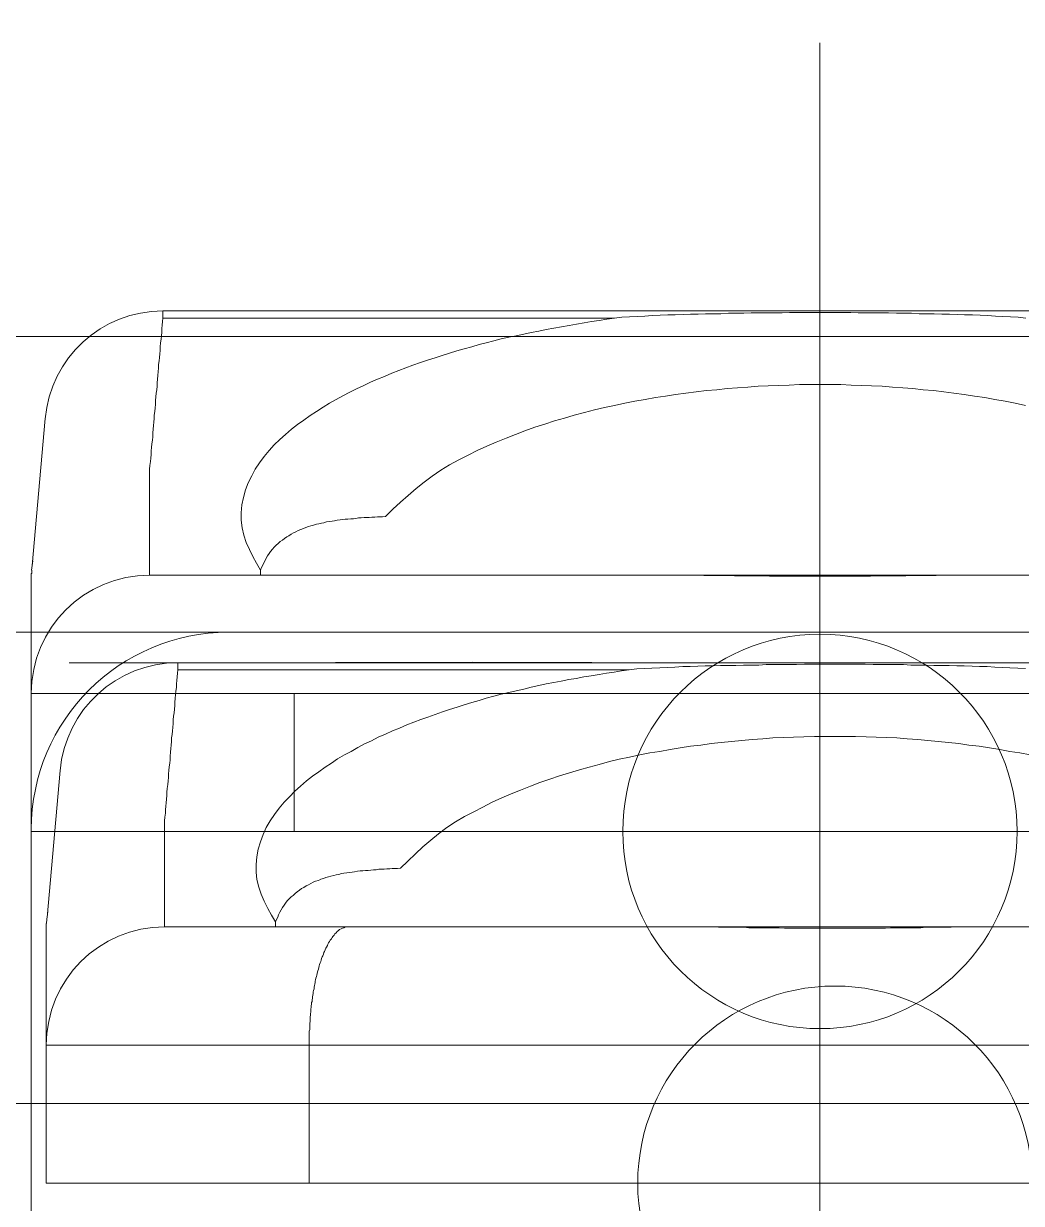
# Model space of a CAD drawing. Units: millimetres at full size, sheet at 1:30. Extents: x -17796 to 21385, y -23279 to 7734.
# Drawn here: x -3475.4 to -3450.09, y -22159.3 to -22129.38 of the extents above; entities that cross this region are included whole.
import ezdxf

# ---------------------------------------------------------------- set-up
doc = ezdxf.new("R2010")
doc.units = ezdxf.units.MM
doc.header["$LTSCALE"] = 30
doc.linetypes.add('DASHED1', pattern=[1.8, 1.2, -0.6])
for name, color, linetype, lineweight in [('2-1_', 7, 'Continuous', 9), ('2-3_', 7, 'Continuous', 9), ('E-C_境界線', 5, 'Continuous', 18), ('E-D_記号', 7, 'Continuous', 9)]:
    doc.layers.add(name, color=color, linetype=linetype, lineweight=lineweight)

# ---------------------------------------------------------------- blocks, each defined once
blk = doc.blocks.new('R')
at = {"layer": '2-1_'}
blk.add_line((-2184.35, -821.59), (-1523.16, -821.59), dxfattribs=at)
for points in [[(-1924.46, -838.01), (-2057.82, -829.09), (-2137.47, -829.09)], [(-2058.35, -834.08), (-2058.35, -849.09), (-2098.35, -849.09), (-2098.35, -834.08)]]:
    blk.add_lwpolyline(points, dxfattribs=at)
blk.add_arc((-2093.35, -834.09), 5, 89.9998, 179.9163, dxfattribs=at)
blk = doc.blocks.new('KE1')
at = {"layer": '2-3_', "linetype": 'DASHED1'}
blk.add_line((-0.06, -19.17), (-0.06, 27), dxfattribs=at)
at = {"layer": '2-3_'}
for p, q in [((-0.06, -22.85), (-0.06, 17.15)), ((-16.72, 10.35), (-12.33, 10.35)), ((-16.72, 10.35), (-12.33, 10.35)), ((-16.72, 10.35), (-16.72, 10.17)), ((-12.33, 10.35), (-11.25, 10.35)), ((-12.33, 10.35), (-11.25, 10.35)), ((-11.25, 10.35), (-2.44, 10.35)), ((-11.25, 10.35), (-2.44, 10.35)), ((-11.25, 10.35), (-2.44, 10.35)), ((-11.25, 10.35), (-2.44, 10.35)), ((-2.44, 10.35), (1.81, 10.35)), ((-2.44, 10.35), (1.81, 10.35)), ((1.81, 10.35), (3.06, 10.35)), ((1.81, 10.35), (3.06, 10.35)), ((3.06, 10.35), (16.61, 10.35)), ((3.06, 10.35), (16.61, 10.35)), ((-16.72, 10.17), (-5.27, 10.17)), ((-19.71, 7.62), (-20.04, 3.89)), ((-19.71, 7.62), (-20.04, 3.89)), ((-17.06, 3.78), (-17.06, 6.34)), ((-17.06, 3.78), (-17.06, 6.34)), ((-20.06, 0.96), (-20.06, 3.65)), ((-20.06, 0.96), (-20.06, 3.65)), ((-17.06, 3.78), (-17.06, 3.65)), ((-17.06, 3.78), (-17.06, 3.65)), ((-14.25, 3.65), (-17.06, 3.65)), ((-12.39, 3.65), (-14.25, 3.65)), ((-12.39, 3.65), (-14.25, 3.65)), ((-12.39, 3.65), (-9.36, 3.65)), ((-12.39, 3.65), (-9.36, 3.65)), ((-9.36, 3.65), (-4.28, 3.65)), ((-9.36, 3.65), (-4.28, 3.65)), ((-4.28, 3.65), (4.17, 3.65)), ((-4.28, 3.65), (4.17, 3.65)), ((4.17, 3.65), (9.25, 3.65)), ((4.17, 3.65), (9.25, 3.65)), ((-16.34, 1.43), (-15.82, 1.43)), ((-16.34, 1.43), (-16.34, 1.25)), ((-16.34, 1.43), (-15.82, 1.43)), ((-16.34, 1.43), (-16.34, 1.25)), ((-16.34, 1.43), (-15.82, 1.43)), ((-4.9, 1.25), (-16.34, 1.25)), ((-4.9, 1.25), (-16.34, 1.25)), ((-15.82, 1.43), (-8.88, 1.44)), ((-15.82, 1.43), (-8.88, 1.44)), ((-15.82, 1.43), (-8.88, 1.43)), ((-15.82, 1.43), (-8.88, 1.43)), ((-2.8, 1.43), (-8.88, 1.44)), ((-2.8, 1.43), (-8.88, 1.43)), ((-1.55, 1.43), (-2.8, 1.43)), ((-1.55, 1.43), (-2.8, 1.43)), ((2.7, 1.43), (-1.55, 1.43)), ((2.7, 1.43), (-1.55, 1.43)), ((6.32, 1.43), (2.7, 1.43)), ((6.32, 1.43), (2.7, 1.43)), ((-20.06, 0.96), (-20.06, 0.65)), ((-20.06, 0.96), (-20.06, 0.65)), ((-20.06, -2.85), (-20.06, 0.65)), ((-20.06, -2.85), (-20.06, 0.65)), ((-13.39, 0.65), (-19.06, 0.65)), ((-13.39, 0.65), (-19.06, 0.65)), ((13.28, 0.65), (-13.39, 0.65)), ((-13.39, -2.85), (-13.39, 0.65)), ((-13.39, -2.85), (-13.39, 0.65)), ((13.28, 0.65), (-13.39, 0.65)), ((-19.33, -1.3), (-19.66, -5.03)), ((-19.33, -1.3), (-19.66, -5.03)), ((-20.06, -2.85), (-13.39, -2.85)), ((19.94, -2.85), (-20.06, -2.85)), ((-20.06, -2.85), (-13.39, -2.85)), ((13.28, -2.85), (-13.39, -2.85)), ((13.28, -2.85), (-13.39, -2.85)), ((-16.68, -3.52), (-16.68, -5.14)), ((-19.68, -7.96), (-19.68, -5.27)), ((-16.68, -5.14), (-16.68, -5.27)), ((-13.87, -5.27), (-16.68, -5.27)), ((-13.87, -5.27), (-16.68, -5.27)), ((-12.01, -5.27), (-13.87, -5.27)), ((-8.98, -5.27), (-12.01, -5.27)), ((-3.91, -5.27), (-8.98, -5.27)), ((4.55, -5.27), (-3.91, -5.27)), ((9.62, -5.27), (4.55, -5.27)), ((-19.68, -8.27), (-19.68, -7.96)), ((-19.68, -11.77), (-19.68, -8.27)), ((-13.01, -11.77), (-13.01, -8.27)), ((-13.01, -8.27), (13.65, -8.27)), ((-13.01, -11.77), (-13.01, -8.27)), ((-13.01, -11.77), (-19.68, -11.77)), ((-19.68, -11.77), (20.32, -11.77)), ((-13.01, -11.77), (13.65, -11.77)), ((-13.01, -11.77), (13.65, -11.77))]:
    blk.add_line(p, q, dxfattribs=at)
for points in [[(-16.72, 10.35), (-12.33, 10.35), (-11.25, 10.35)], [(-16.72, 10.35), (-16.72, 10.17), (-5.27, 10.17)], [(-16.72, 10.35), (-12.33, 10.35), (-11.25, 10.35)], [(-5.27, 10.17), (-5.08, 10.19), (-4.89, 10.2), (-4.69, 10.21), (-4.5, 10.22), (-4.31, 10.23), (-4.11, 10.24), (-3.92, 10.25), (-3.73, 10.25), (-3.53, 10.26), (-3.34, 10.27), (-3.15, 10.27), (-2.96, 10.28), (-2.76, 10.28), (-2.57, 10.28), (-2.38, 10.29), (-2.18, 10.29), (-1.99, 10.29), (-1.8, 10.3), (-1.6, 10.3), (-1.41, 10.3), (-1.22, 10.3), (-1.02, 10.3), (-0.83, 10.31), (-0.64, 10.31), (-0.44, 10.31), (-0.25, 10.31), (-0.06, 10.31), (0.14, 10.31), (0.33, 10.31), (0.52, 10.31), (0.72, 10.31), (0.91, 10.3), (1.1, 10.3), (1.3, 10.3), (1.49, 10.3), (1.68, 10.3), (1.88, 10.29), (2.07, 10.29), (2.26, 10.29)], [(-5.27, 10.17), (-5.08, 10.19), (-4.89, 10.2), (-4.69, 10.21), (-4.5, 10.22), (-4.31, 10.23), (-4.11, 10.24), (-3.92, 10.25), (-3.73, 10.25), (-3.53, 10.26), (-3.34, 10.27), (-3.15, 10.27), (-2.96, 10.28), (-2.76, 10.28), (-2.57, 10.28), (-2.38, 10.29), (-2.18, 10.29), (-1.99, 10.29), (-1.8, 10.3), (-1.6, 10.3), (-1.41, 10.3), (-1.22, 10.3), (-1.02, 10.3), (-0.83, 10.31), (-0.64, 10.31), (-0.44, 10.31), (-0.25, 10.31), (-0.06, 10.31), (0.14, 10.31), (0.33, 10.31), (0.52, 10.31), (0.72, 10.31), (0.91, 10.3), (1.1, 10.3), (1.3, 10.3), (1.49, 10.3), (1.68, 10.3), (1.88, 10.29), (2.07, 10.29), (2.26, 10.29)], [(-2.44, 10.35), (1.81, 10.35), (3.06, 10.35), (16.61, 10.35)], [(-2.44, 10.35), (1.81, 10.35), (3.06, 10.35), (16.61, 10.35)], [(2.26, 10.29), (2.46, 10.28), (2.65, 10.28), (2.84, 10.28), (3.03, 10.27), (3.23, 10.27), (3.42, 10.26), (3.61, 10.25), (3.81, 10.25), (4, 10.24), (4.19, 10.23), (4.39, 10.22), (4.58, 10.21), (4.77, 10.2), (4.97, 10.19), (5.16, 10.17)], [(2.26, 10.29), (2.46, 10.28), (2.65, 10.28), (2.84, 10.28), (3.03, 10.27), (3.23, 10.27), (3.42, 10.26), (3.61, 10.25), (3.81, 10.25), (4, 10.24), (4.19, 10.23), (4.39, 10.22), (4.58, 10.21), (4.77, 10.2), (4.97, 10.19), (5.16, 10.17)], [(-16.72, 10.17), (-16.73, 10.08), (-16.74, 9.99), (-16.75, 9.9), (-16.75, 9.81), (-16.76, 9.72), (-16.77, 9.63), (-16.78, 9.54), (-16.79, 9.44), (-16.79, 9.35), (-16.8, 9.26), (-16.81, 9.17), (-16.82, 9.08), (-16.83, 8.99), (-16.83, 8.9), (-16.84, 8.81), (-16.85, 8.71), (-16.86, 8.62), (-16.87, 8.53), (-16.87, 8.44), (-16.88, 8.35), (-16.89, 8.26), (-16.9, 8.17), (-16.91, 8.08), (-16.91, 7.98), (-16.92, 7.89), (-16.93, 7.8), (-16.94, 7.71), (-16.94, 7.62), (-16.95, 7.53), (-16.96, 7.44), (-16.97, 7.35), (-16.98, 7.26), (-16.98, 7.16), (-16.99, 7.07), (-17, 6.98), (-17.01, 6.89), (-17.02, 6.8), (-17.02, 6.71), (-17.03, 6.62)], [(-16.72, 10.17), (-16.73, 10.08), (-16.74, 9.99), (-16.75, 9.9), (-16.75, 9.81), (-16.76, 9.72), (-16.77, 9.63), (-16.78, 9.54), (-16.79, 9.44), (-16.79, 9.35), (-16.8, 9.26), (-16.81, 9.17), (-16.82, 9.08), (-16.83, 8.99), (-16.83, 8.9), (-16.84, 8.81), (-16.85, 8.71), (-16.86, 8.62), (-16.87, 8.53), (-16.87, 8.44), (-16.88, 8.35), (-16.89, 8.26), (-16.9, 8.17), (-16.91, 8.08), (-16.91, 7.98), (-16.92, 7.89), (-16.93, 7.8), (-16.94, 7.71), (-16.94, 7.62), (-16.95, 7.53), (-16.96, 7.44), (-16.97, 7.35), (-16.98, 7.26), (-16.98, 7.16), (-16.99, 7.07), (-17, 6.98), (-17.01, 6.89), (-17.02, 6.8), (-17.02, 6.71), (-17.03, 6.62)], [(-5.27, 10.17), (-5.46, 10.14), (-5.66, 10.11), (-5.85, 10.08), (-6.04, 10.05), (-6.23, 10.01), (-6.42, 9.98), (-6.61, 9.95), (-6.81, 9.91), (-7, 9.88), (-7.19, 9.84), (-7.38, 9.8), (-7.57, 9.76), (-7.76, 9.72), (-7.95, 9.68), (-8.14, 9.64), (-8.33, 9.59), (-8.52, 9.54), (-8.7, 9.5), (-8.89, 9.44), (-9.08, 9.39), (-9.27, 9.34), (-9.45, 9.28), (-9.64, 9.22), (-9.82, 9.16), (-10.01, 9.1), (-10.19, 9.04), (-10.38, 8.97), (-10.56, 8.91), (-10.74, 8.84), (-10.92, 8.77), (-11.1, 8.69), (-11.28, 8.62), (-11.46, 8.54), (-11.63, 8.46), (-11.81, 8.37), (-11.98, 8.29), (-12.16, 8.2), (-12.33, 8.1), (-12.5, 8.01)], [(-5.27, 10.17), (-5.46, 10.14), (-5.66, 10.11), (-5.85, 10.08), (-6.04, 10.05), (-6.23, 10.01), (-6.42, 9.98), (-6.61, 9.95), (-6.81, 9.91), (-7, 9.88), (-7.19, 9.84), (-7.38, 9.8), (-7.57, 9.76), (-7.76, 9.72), (-7.95, 9.68), (-8.14, 9.64), (-8.33, 9.59), (-8.52, 9.54), (-8.7, 9.5), (-8.89, 9.44), (-9.08, 9.39), (-9.27, 9.34), (-9.45, 9.28), (-9.64, 9.22), (-9.82, 9.16), (-10.01, 9.1), (-10.19, 9.04), (-10.38, 8.97), (-10.56, 8.91), (-10.74, 8.84), (-10.92, 8.77), (-11.1, 8.69), (-11.28, 8.62), (-11.46, 8.54), (-11.63, 8.46), (-11.81, 8.37), (-11.98, 8.29), (-12.16, 8.2), (-12.33, 8.1), (-12.5, 8.01)], [(1.52, 8.44), (1.25, 8.45), (0.99, 8.46), (0.73, 8.47), (0.47, 8.48), (0.21, 8.48), (-0.06, 8.48), (-0.32, 8.48), (-0.58, 8.48), (-0.84, 8.47), (-1.11, 8.46), (-1.37, 8.45), (-1.63, 8.44), (-1.89, 8.42), (-2.15, 8.4), (-2.41, 8.38), (-2.67, 8.35), (-2.94, 8.33), (-3.2, 8.3), (-3.46, 8.26), (-3.72, 8.23), (-3.98, 8.19), (-4.23, 8.15), (-4.49, 8.1), (-4.75, 8.06), (-5.01, 8.01), (-5.27, 7.95), (-5.52, 7.9), (-5.78, 7.84), (-6.03, 7.77), (-6.29, 7.71), (-6.54, 7.63), (-6.79, 7.56), (-7.04, 7.48), (-7.29, 7.4), (-7.54, 7.31), (-7.78, 7.22), (-8.02, 7.12), (-8.27, 7.02), (-8.51, 6.92)], [(1.52, 8.44), (1.25, 8.45), (0.99, 8.46), (0.73, 8.47), (0.47, 8.48), (0.21, 8.48), (-0.06, 8.48), (-0.32, 8.48), (-0.58, 8.48), (-0.84, 8.47), (-1.11, 8.46), (-1.37, 8.45), (-1.63, 8.44), (-1.89, 8.42), (-2.15, 8.4), (-2.41, 8.38), (-2.67, 8.35), (-2.94, 8.33), (-3.2, 8.3), (-3.46, 8.26), (-3.72, 8.23), (-3.98, 8.19), (-4.23, 8.15), (-4.49, 8.1), (-4.75, 8.06), (-5.01, 8.01), (-5.27, 7.95), (-5.52, 7.9), (-5.78, 7.84), (-6.03, 7.77), (-6.29, 7.71), (-6.54, 7.63), (-6.79, 7.56), (-7.04, 7.48), (-7.29, 7.4), (-7.54, 7.31), (-7.78, 7.22), (-8.02, 7.12), (-8.27, 7.02), (-8.51, 6.92)], [(5.15, 7.95), (4.89, 8.01), (4.64, 8.06), (4.38, 8.1), (4.12, 8.15), (3.86, 8.19), (3.6, 8.23), (3.34, 8.26), (3.08, 8.3), (2.82, 8.33), (2.56, 8.35), (2.3, 8.38), (2.04, 8.4), (1.78, 8.42), (1.52, 8.44)], [(5.15, 7.95), (4.89, 8.01), (4.64, 8.06), (4.38, 8.1), (4.12, 8.15), (3.86, 8.19), (3.6, 8.23), (3.34, 8.26), (3.08, 8.3), (2.82, 8.33), (2.56, 8.35), (2.3, 8.38), (2.04, 8.4), (1.78, 8.42), (1.52, 8.44)], [(-12.5, 8.01), (-12.66, 7.91), (-12.83, 7.8), (-12.99, 7.7), (-13.15, 7.58), (-13.31, 7.47), (-13.46, 7.35), (-13.61, 7.22), (-13.76, 7.09), (-13.9, 6.95), (-14.03, 6.81), (-14.15, 6.66), (-14.27, 6.5), (-14.38, 6.34), (-14.47, 6.17), (-14.56, 5.99), (-14.63, 5.81), (-14.68, 5.62), (-14.72, 5.43), (-14.74, 5.23), (-14.74, 5.04), (-14.71, 4.85), (-14.67, 4.66), (-14.61, 4.48), (-14.53, 4.3), (-14.44, 4.12), (-14.35, 3.95), (-14.25, 3.78)], [(-12.5, 8.01), (-12.66, 7.91), (-12.83, 7.8), (-12.99, 7.7), (-13.15, 7.58), (-13.31, 7.47), (-13.46, 7.35), (-13.61, 7.22), (-13.76, 7.09), (-13.9, 6.95), (-14.03, 6.81), (-14.15, 6.66), (-14.27, 6.5), (-14.38, 6.34), (-14.47, 6.17), (-14.56, 5.99), (-14.63, 5.81), (-14.68, 5.62), (-14.72, 5.43), (-14.74, 5.23), (-14.74, 5.04), (-14.71, 4.85), (-14.67, 4.66), (-14.61, 4.48), (-14.53, 4.3), (-14.44, 4.12), (-14.35, 3.95), (-14.25, 3.78)], [(-8.51, 6.92), (-8.75, 6.81), (-8.98, 6.69), (-9.22, 6.57), (-9.45, 6.45), (-9.67, 6.31), (-9.89, 6.16), (-10.1, 6.01), (-10.3, 5.85), (-10.5, 5.67), (-10.7, 5.5), (-10.89, 5.32), (-11.08, 5.14)], [(-8.51, 6.92), (-8.75, 6.81), (-8.98, 6.69), (-9.22, 6.57), (-9.45, 6.45), (-9.67, 6.31), (-9.89, 6.16), (-10.1, 6.01), (-10.3, 5.85), (-10.5, 5.67), (-10.7, 5.5), (-10.89, 5.32), (-11.08, 5.14)], [(-17.03, 6.62), (-17.04, 6.53), (-17.05, 6.43), (-17.06, 6.34)], [(-17.03, 6.62), (-17.04, 6.53), (-17.05, 6.43), (-17.06, 6.34)], [(-11.08, 5.14), (-11.15, 5.13), (-11.21, 5.13), (-11.28, 5.13), (-11.35, 5.12), (-11.42, 5.12), (-11.49, 5.11), (-11.55, 5.11), (-11.62, 5.11), (-11.69, 5.1), (-11.76, 5.1), (-11.83, 5.09), (-11.89, 5.08), (-11.96, 5.08), (-12.03, 5.07), (-12.1, 5.07), (-12.16, 5.06), (-12.23, 5.05), (-12.3, 5.04), (-12.37, 5.03), (-12.43, 5.02), (-12.5, 5.01), (-12.57, 5), (-12.64, 4.98), (-12.7, 4.97), (-12.77, 4.95), (-12.83, 4.94), (-12.9, 4.92), (-12.97, 4.9), (-13.03, 4.88), (-13.1, 4.86), (-13.16, 4.83), (-13.22, 4.81), (-13.29, 4.78), (-13.35, 4.75), (-13.41, 4.72), (-13.47, 4.69), (-13.53, 4.65), (-13.58, 4.62), (-13.64, 4.58)], [(-11.08, 5.14), (-11.15, 5.13), (-11.21, 5.13), (-11.28, 5.13), (-11.35, 5.12), (-11.42, 5.12), (-11.49, 5.11), (-11.55, 5.11), (-11.62, 5.11), (-11.69, 5.1), (-11.76, 5.1), (-11.83, 5.09), (-11.89, 5.08), (-11.96, 5.08), (-12.03, 5.07), (-12.1, 5.07), (-12.16, 5.06), (-12.23, 5.05), (-12.3, 5.04), (-12.37, 5.03), (-12.43, 5.02), (-12.5, 5.01), (-12.57, 5), (-12.64, 4.98), (-12.7, 4.97), (-12.77, 4.95), (-12.83, 4.94), (-12.9, 4.92), (-12.97, 4.9), (-13.03, 4.88), (-13.1, 4.86), (-13.16, 4.83), (-13.22, 4.81), (-13.29, 4.78), (-13.35, 4.75), (-13.41, 4.72), (-13.47, 4.69), (-13.53, 4.65), (-13.58, 4.62), (-13.64, 4.58)], [(-13.64, 4.58), (-13.69, 4.54), (-13.75, 4.5), (-13.8, 4.45), (-13.85, 4.41), (-13.9, 4.36), (-13.94, 4.31), (-13.99, 4.25), (-14.03, 4.2), (-14.07, 4.14), (-14.1, 4.08), (-14.13, 4.02), (-14.16, 3.96), (-14.19, 3.9), (-14.22, 3.84), (-14.25, 3.78)], [(-13.64, 4.58), (-13.69, 4.54), (-13.75, 4.5), (-13.8, 4.45), (-13.85, 4.41), (-13.9, 4.36), (-13.94, 4.31), (-13.99, 4.25), (-14.03, 4.2), (-14.07, 4.14), (-14.1, 4.08), (-14.13, 4.02), (-14.16, 3.96), (-14.19, 3.9), (-14.22, 3.84), (-14.25, 3.78)], [(-20.05, 3.71), (-20.05, 3.7), (-20.05, 3.7), (-20.05, 3.7), (-20.05, 3.7), (-20.05, 3.7), (-20.05, 3.69), (-20.05, 3.69), (-20.05, 3.69), (-20.05, 3.69), (-20.06, 3.69), (-20.06, 3.69), (-20.06, 3.68), (-20.06, 3.68), (-20.06, 3.68), (-20.06, 3.68), (-20.06, 3.68), (-20.06, 3.67), (-20.06, 3.67), (-20.06, 3.67), (-20.06, 3.67), (-20.06, 3.67), (-20.06, 3.66), (-20.06, 3.66), (-20.06, 3.66), (-20.06, 3.66), (-20.06, 3.66), (-20.06, 3.65)], [(-20.05, 3.71), (-20.05, 3.7), (-20.05, 3.7), (-20.05, 3.7), (-20.05, 3.7), (-20.05, 3.7), (-20.05, 3.69), (-20.05, 3.69), (-20.05, 3.69), (-20.05, 3.69), (-20.06, 3.69), (-20.06, 3.69), (-20.06, 3.68), (-20.06, 3.68), (-20.06, 3.68), (-20.06, 3.68), (-20.06, 3.68), (-20.06, 3.67), (-20.06, 3.67), (-20.06, 3.67), (-20.06, 3.67), (-20.06, 3.67), (-20.06, 3.66), (-20.06, 3.66), (-20.06, 3.66), (-20.06, 3.66), (-20.06, 3.66), (-20.06, 3.65)], [(-20.05, 3.78), (-20.05, 3.78), (-20.05, 3.78), (-20.05, 3.78), (-20.05, 3.77), (-20.05, 3.77), (-20.05, 3.77), (-20.05, 3.77), (-20.05, 3.77), (-20.05, 3.76), (-20.05, 3.76), (-20.05, 3.76), (-20.05, 3.76), (-20.05, 3.76), (-20.05, 3.75), (-20.05, 3.75), (-20.05, 3.75), (-20.05, 3.75), (-20.05, 3.75), (-20.05, 3.74), (-20.05, 3.74), (-20.05, 3.74), (-20.05, 3.74), (-20.05, 3.74), (-20.05, 3.74), (-20.05, 3.73), (-20.05, 3.73), (-20.05, 3.73), (-20.05, 3.73), (-20.05, 3.73), (-20.05, 3.72), (-20.05, 3.72), (-20.05, 3.72), (-20.05, 3.72), (-20.05, 3.72), (-20.05, 3.71), (-20.05, 3.71), (-20.05, 3.71), (-20.05, 3.71), (-20.05, 3.71)], [(-20.05, 3.78), (-20.05, 3.78), (-20.05, 3.78), (-20.05, 3.78), (-20.05, 3.77), (-20.05, 3.77), (-20.05, 3.77), (-20.05, 3.77), (-20.05, 3.77), (-20.05, 3.76), (-20.05, 3.76), (-20.05, 3.76), (-20.05, 3.76), (-20.05, 3.76), (-20.05, 3.75), (-20.05, 3.75), (-20.05, 3.75), (-20.05, 3.75), (-20.05, 3.75), (-20.05, 3.74), (-20.05, 3.74), (-20.05, 3.74), (-20.05, 3.74), (-20.05, 3.74), (-20.05, 3.74), (-20.05, 3.73), (-20.05, 3.73), (-20.05, 3.73), (-20.05, 3.73), (-20.05, 3.73), (-20.05, 3.72), (-20.05, 3.72), (-20.05, 3.72), (-20.05, 3.72), (-20.05, 3.72), (-20.05, 3.71), (-20.05, 3.71), (-20.05, 3.71), (-20.05, 3.71), (-20.05, 3.71)], [(-14.25, 3.66), (-14.25, 3.66), (-14.25, 3.66), (-14.25, 3.65), (-17.06, 3.65)], [(-14.25, 3.78), (-14.25, 3.77), (-14.25, 3.77), (-14.25, 3.77), (-14.25, 3.76), (-14.25, 3.76), (-14.25, 3.76), (-14.25, 3.76), (-14.25, 3.75), (-14.25, 3.75), (-14.25, 3.75), (-14.25, 3.74), (-14.25, 3.74), (-14.25, 3.74), (-14.25, 3.74), (-14.25, 3.73), (-14.25, 3.73), (-14.25, 3.73), (-14.25, 3.72), (-14.25, 3.72), (-14.25, 3.72), (-14.25, 3.71), (-14.25, 3.71), (-14.25, 3.71), (-14.25, 3.71), (-14.25, 3.7), (-14.25, 3.7), (-14.25, 3.7), (-14.25, 3.69), (-14.25, 3.69), (-14.25, 3.69), (-14.25, 3.69), (-14.25, 3.68), (-14.25, 3.68), (-14.25, 3.68), (-14.25, 3.67), (-14.25, 3.67), (-14.25, 3.67), (-14.25, 3.67), (-14.25, 3.66)], [(-14.25, 3.78), (-14.25, 3.77), (-14.25, 3.77), (-14.25, 3.77), (-14.25, 3.76), (-14.25, 3.76), (-14.25, 3.76), (-14.25, 3.76), (-14.25, 3.75), (-14.25, 3.75), (-14.25, 3.75), (-14.25, 3.74), (-14.25, 3.74), (-14.25, 3.74), (-14.25, 3.74), (-14.25, 3.73), (-14.25, 3.73), (-14.25, 3.73), (-14.25, 3.72), (-14.25, 3.72), (-14.25, 3.72), (-14.25, 3.71), (-14.25, 3.71), (-14.25, 3.71), (-14.25, 3.71), (-14.25, 3.7), (-14.25, 3.7), (-14.25, 3.7), (-14.25, 3.69), (-14.25, 3.69), (-14.25, 3.69), (-14.25, 3.69), (-14.25, 3.68), (-14.25, 3.68), (-14.25, 3.68), (-14.25, 3.67), (-14.25, 3.67), (-14.25, 3.67), (-14.25, 3.67), (-14.25, 3.66)], [(-14.25, 3.66), (-14.25, 3.66), (-14.25, 3.66), (-14.25, 3.65)], [(-4.28, 3.65), (-4.16, 3.65), (-4.03, 3.65), (-3.9, 3.65), (-3.77, 3.65), (-3.64, 3.65), (-3.52, 3.65), (-3.39, 3.65), (-3.26, 3.65), (-3.13, 3.65), (-3, 3.64), (-2.88, 3.64), (-2.75, 3.64), (-2.62, 3.64), (-2.49, 3.64), (-2.36, 3.64), (-2.23, 3.63), (-2.11, 3.63), (-1.98, 3.63), (-1.85, 3.63), (-1.72, 3.63), (-1.59, 3.63), (-1.47, 3.63), (-1.34, 3.62), (-1.21, 3.62), (-1.08, 3.62), (-0.95, 3.62), (-0.83, 3.62), (-0.7, 3.62), (-0.57, 3.62), (-0.44, 3.62), (-0.31, 3.62), (-0.18, 3.62), (-0.06, 3.62), (0.07, 3.62), (0.2, 3.62), (0.33, 3.62), (0.46, 3.62), (0.58, 3.62), (0.71, 3.62)], [(-4.28, 3.65), (-4.16, 3.65), (-4.03, 3.65), (-3.9, 3.65), (-3.77, 3.65), (-3.64, 3.65), (-3.52, 3.65), (-3.39, 3.65), (-3.26, 3.65), (-3.13, 3.65), (-3, 3.64), (-2.88, 3.64), (-2.75, 3.64), (-2.62, 3.64), (-2.49, 3.64), (-2.36, 3.64), (-2.23, 3.63), (-2.11, 3.63), (-1.98, 3.63), (-1.85, 3.63), (-1.72, 3.63), (-1.59, 3.63), (-1.47, 3.63), (-1.34, 3.62), (-1.21, 3.62), (-1.08, 3.62), (-0.95, 3.62), (-0.83, 3.62), (-0.7, 3.62), (-0.57, 3.62), (-0.44, 3.62), (-0.31, 3.62), (-0.18, 3.62), (-0.06, 3.62), (0.07, 3.62), (0.2, 3.62), (0.33, 3.62), (0.46, 3.62), (0.58, 3.62), (0.71, 3.62)], [(0.71, 3.62), (0.84, 3.62), (0.97, 3.62), (1.1, 3.62), (1.22, 3.62), (1.35, 3.63), (1.48, 3.63), (1.61, 3.63), (1.74, 3.63), (1.87, 3.63), (1.99, 3.63), (2.12, 3.63), (2.25, 3.64), (2.38, 3.64), (2.51, 3.64), (2.63, 3.64), (2.76, 3.64), (2.89, 3.64), (3.02, 3.65), (3.15, 3.65), (3.27, 3.65), (3.4, 3.65), (3.53, 3.65), (3.66, 3.65), (3.79, 3.65), (3.91, 3.65), (4.04, 3.65), (4.17, 3.65)], [(0.71, 3.62), (0.84, 3.62), (0.97, 3.62), (1.1, 3.62), (1.22, 3.62), (1.35, 3.63), (1.48, 3.63), (1.61, 3.63), (1.74, 3.63), (1.87, 3.63), (1.99, 3.63), (2.12, 3.63), (2.25, 3.64), (2.38, 3.64), (2.51, 3.64), (2.63, 3.64), (2.76, 3.64), (2.89, 3.64), (3.02, 3.65), (3.15, 3.65), (3.27, 3.65), (3.4, 3.65), (3.53, 3.65), (3.66, 3.65), (3.79, 3.65), (3.91, 3.65), (4.04, 3.65), (4.17, 3.65)], [(-19.1, 1.43), (-16.34, 1.43), (-15.82, 1.43)], [(-16.34, 1.25), (-16.35, 1.16), (-16.36, 1.07), (-16.37, 0.98), (-16.38, 0.89), (-16.38, 0.8), (-16.39, 0.71), (-16.4, 0.62), (-16.41, 0.52), (-16.42, 0.43), (-16.42, 0.34), (-16.43, 0.25), (-16.44, 0.16), (-16.45, 0.07), (-16.46, -0.02), (-16.46, -0.11), (-16.47, -0.21), (-16.48, -0.3), (-16.49, -0.39), (-16.5, -0.48), (-16.5, -0.57), (-16.51, -0.66), (-16.52, -0.75), (-16.53, -0.84), (-16.54, -0.94), (-16.54, -1.03), (-16.55, -1.12), (-16.56, -1.21), (-16.57, -1.3), (-16.58, -1.39), (-16.58, -1.48), (-16.59, -1.57), (-16.6, -1.66), (-16.61, -1.76), (-16.62, -1.85), (-16.62, -1.94), (-16.63, -2.03), (-16.64, -2.12), (-16.65, -2.21), (-16.66, -2.3)], [(-16.34, 1.25), (-16.35, 1.16), (-16.36, 1.07), (-16.37, 0.98), (-16.38, 0.89), (-16.38, 0.8), (-16.39, 0.71), (-16.4, 0.62), (-16.41, 0.52), (-16.42, 0.43), (-16.42, 0.34), (-16.43, 0.25), (-16.44, 0.16), (-16.45, 0.07), (-16.46, -0.02), (-16.46, -0.11), (-16.47, -0.21), (-16.48, -0.3), (-16.49, -0.39), (-16.5, -0.48), (-16.5, -0.57), (-16.51, -0.66), (-16.52, -0.75), (-16.53, -0.84), (-16.54, -0.94), (-16.54, -1.03), (-16.55, -1.12), (-16.56, -1.21), (-16.57, -1.3), (-16.58, -1.39), (-16.58, -1.48), (-16.59, -1.57), (-16.6, -1.66), (-16.61, -1.76), (-16.62, -1.85), (-16.62, -1.94), (-16.63, -2.03), (-16.64, -2.12), (-16.65, -2.21), (-16.66, -2.3)], [(-10, 0.05), (-9.82, 0.12), (-9.63, 0.18), (-9.45, 0.24), (-9.26, 0.3), (-9.08, 0.36), (-8.89, 0.42), (-8.7, 0.47), (-8.52, 0.53), (-8.33, 0.58), (-8.14, 0.63), (-7.95, 0.67), (-7.76, 0.72), (-7.57, 0.76), (-7.38, 0.81), (-7.19, 0.85), (-7, 0.89), (-6.81, 0.93), (-6.62, 0.96), (-6.43, 1), (-6.24, 1.03), (-6.05, 1.07), (-5.86, 1.1), (-5.66, 1.13), (-5.47, 1.16), (-5.28, 1.19), (-5.09, 1.22), (-4.9, 1.25)], [(-10, 0.05), (-9.82, 0.12), (-9.63, 0.18), (-9.45, 0.24), (-9.26, 0.3), (-9.08, 0.36), (-8.89, 0.42), (-8.7, 0.47), (-8.52, 0.53), (-8.33, 0.58), (-8.14, 0.63), (-7.95, 0.67), (-7.76, 0.72), (-7.57, 0.76), (-7.38, 0.81), (-7.19, 0.85), (-7, 0.89), (-6.81, 0.93), (-6.62, 0.96), (-6.43, 1), (-6.24, 1.03), (-6.05, 1.07), (-5.86, 1.1), (-5.66, 1.13), (-5.47, 1.16), (-5.28, 1.19), (-5.09, 1.22), (-4.9, 1.25)], [(-1.55, 1.43), (-2.8, 1.43), (-8.88, 1.44)], [(-1.55, 1.43), (-2.8, 1.43), (-8.88, 1.43)], [(-2, 1.37), (-2.19, 1.36), (-2.39, 1.36), (-2.58, 1.36), (-2.77, 1.35), (-2.97, 1.35), (-3.16, 1.34), (-3.35, 1.33), (-3.54, 1.33), (-3.74, 1.32), (-3.93, 1.31), (-4.12, 1.3), (-4.32, 1.29), (-4.51, 1.28), (-4.7, 1.27), (-4.9, 1.25)], [(-2, 1.37), (-2.19, 1.36), (-2.39, 1.36), (-2.58, 1.36), (-2.77, 1.35), (-2.97, 1.35), (-3.16, 1.34), (-3.35, 1.33), (-3.54, 1.33), (-3.74, 1.32), (-3.93, 1.31), (-4.12, 1.3), (-4.32, 1.29), (-4.51, 1.28), (-4.7, 1.27), (-4.9, 1.25)], [(5.15, 1.28), (4.96, 1.29), (4.76, 1.3), (4.57, 1.31), (4.38, 1.32), (4.18, 1.33), (3.99, 1.33), (3.8, 1.34), (3.6, 1.35), (3.41, 1.35), (3.22, 1.36), (3.03, 1.36), (2.83, 1.36), (2.64, 1.37), (2.45, 1.37), (2.25, 1.37), (2.06, 1.38), (1.87, 1.38), (1.67, 1.38), (1.48, 1.38), (1.29, 1.38), (1.09, 1.39), (0.9, 1.39), (0.71, 1.39), (0.51, 1.39), (0.32, 1.39), (0.13, 1.39), (-0.07, 1.39), (-0.26, 1.39), (-0.45, 1.39), (-0.65, 1.38), (-0.84, 1.38), (-1.03, 1.38), (-1.23, 1.38), (-1.42, 1.38), (-1.61, 1.37), (-1.81, 1.37), (-2, 1.37)], [(5.15, 1.28), (4.96, 1.29), (4.76, 1.3), (4.57, 1.31), (4.38, 1.32), (4.18, 1.33), (3.99, 1.33), (3.8, 1.34), (3.6, 1.35), (3.41, 1.35), (3.22, 1.36), (3.03, 1.36), (2.83, 1.36), (2.64, 1.37), (2.45, 1.37), (2.25, 1.37), (2.06, 1.38), (1.87, 1.38), (1.67, 1.38), (1.48, 1.38), (1.29, 1.38), (1.09, 1.39), (0.9, 1.39), (0.71, 1.39), (0.51, 1.39), (0.32, 1.39), (0.13, 1.39), (-0.07, 1.39), (-0.26, 1.39), (-0.45, 1.39), (-0.65, 1.38), (-0.84, 1.38), (-1.03, 1.38), (-1.23, 1.38), (-1.42, 1.38), (-1.61, 1.37), (-1.81, 1.37), (-2, 1.37)], [(6.32, 1.43), (2.7, 1.43), (-1.55, 1.43)], [(6.32, 1.43), (2.7, 1.43), (-1.55, 1.43)], [(-19.99, 0.65), (-20.01, 0.65), (-20.03, 0.65), (-20.06, 0.65)], [(-19.99, 0.65), (-20.01, 0.65), (-20.03, 0.65), (-20.06, 0.65)], [(-19.06, 0.65), (-19.08, 0.65), (-19.1, 0.65), (-19.13, 0.65), (-19.15, 0.65), (-19.18, 0.65), (-19.2, 0.65), (-19.22, 0.65), (-19.25, 0.65), (-19.27, 0.65), (-19.29, 0.65), (-19.32, 0.65), (-19.34, 0.65), (-19.37, 0.65), (-19.39, 0.65), (-19.41, 0.65), (-19.44, 0.65), (-19.46, 0.65), (-19.49, 0.65), (-19.51, 0.65), (-19.53, 0.65), (-19.56, 0.65), (-19.58, 0.65), (-19.6, 0.65), (-19.63, 0.65), (-19.65, 0.65), (-19.68, 0.65), (-19.7, 0.65), (-19.72, 0.65), (-19.75, 0.65), (-19.77, 0.65), (-19.79, 0.65), (-19.82, 0.65), (-19.84, 0.65), (-19.87, 0.65), (-19.89, 0.65), (-19.91, 0.65), (-19.94, 0.65), (-19.96, 0.65), (-19.99, 0.65)], [(-19.06, 0.65), (-19.08, 0.65), (-19.1, 0.65), (-19.13, 0.65), (-19.15, 0.65), (-19.18, 0.65), (-19.2, 0.65), (-19.22, 0.65), (-19.25, 0.65), (-19.27, 0.65), (-19.29, 0.65), (-19.32, 0.65), (-19.34, 0.65), (-19.37, 0.65), (-19.39, 0.65), (-19.41, 0.65), (-19.44, 0.65), (-19.46, 0.65), (-19.49, 0.65), (-19.51, 0.65), (-19.53, 0.65), (-19.56, 0.65), (-19.58, 0.65), (-19.6, 0.65), (-19.63, 0.65), (-19.65, 0.65), (-19.68, 0.65), (-19.7, 0.65), (-19.72, 0.65), (-19.75, 0.65), (-19.77, 0.65), (-19.79, 0.65), (-19.82, 0.65), (-19.84, 0.65), (-19.87, 0.65), (-19.89, 0.65), (-19.91, 0.65), (-19.94, 0.65), (-19.96, 0.65), (-19.99, 0.65)], [(-13.87, -5.14), (-13.97, -4.97), (-14.06, -4.8), (-14.15, -4.62), (-14.23, -4.44), (-14.29, -4.26), (-14.34, -4.07), (-14.36, -3.88), (-14.36, -3.69), (-14.34, -3.49), (-14.31, -3.3), (-14.25, -3.11), (-14.18, -2.93), (-14.1, -2.75), (-14, -2.58), (-13.89, -2.42), (-13.77, -2.26), (-13.65, -2.11), (-13.51, -1.97), (-13.38, -1.83), (-13.23, -1.7), (-13.08, -1.57), (-12.93, -1.45), (-12.77, -1.34), (-12.61, -1.22), (-12.45, -1.12), (-12.29, -1.01), (-12.12, -0.91), (-11.95, -0.82), (-11.78, -0.72), (-11.61, -0.63), (-11.43, -0.55), (-11.26, -0.46), (-11.08, -0.38), (-10.9, -0.3), (-10.72, -0.23), (-10.54, -0.15), (-10.36, -0.08), (-10.18, -0.01), (-10, 0.05)], [(-13.87, -5.14), (-13.97, -4.97), (-14.06, -4.8), (-14.15, -4.62), (-14.23, -4.44), (-14.29, -4.26), (-14.34, -4.07), (-14.36, -3.88), (-14.36, -3.69), (-14.34, -3.49), (-14.31, -3.3), (-14.25, -3.11), (-14.18, -2.93), (-14.1, -2.75), (-14, -2.58), (-13.89, -2.42), (-13.77, -2.26), (-13.65, -2.11), (-13.51, -1.97), (-13.38, -1.83), (-13.23, -1.7), (-13.08, -1.57), (-12.93, -1.45), (-12.77, -1.34), (-12.61, -1.22), (-12.45, -1.12), (-12.29, -1.01), (-12.12, -0.91), (-11.95, -0.82), (-11.78, -0.72), (-11.61, -0.63), (-11.43, -0.55), (-11.26, -0.46), (-11.08, -0.38), (-10.9, -0.3), (-10.72, -0.23), (-10.54, -0.15), (-10.36, -0.08), (-10.18, -0.01), (-10, 0.05)], [(-10.7, -3.78), (-10.51, -3.6), (-10.32, -3.42), (-10.13, -3.24), (-9.93, -3.07), (-9.73, -2.91), (-9.52, -2.75), (-9.3, -2.61), (-9.07, -2.47), (-8.84, -2.35), (-8.61, -2.23), (-8.37, -2.11), (-8.13, -2), (-7.89, -1.9), (-7.65, -1.8), (-7.4, -1.7), (-7.16, -1.61), (-6.91, -1.52), (-6.66, -1.44), (-6.41, -1.36), (-6.16, -1.29), (-5.91, -1.22), (-5.66, -1.15), (-5.4, -1.08), (-5.15, -1.02), (-4.89, -0.97), (-4.63, -0.91), (-4.37, -0.86), (-4.12, -0.82), (-3.86, -0.77), (-3.6, -0.73), (-3.34, -0.69), (-3.08, -0.66), (-2.82, -0.62), (-2.56, -0.59), (-2.3, -0.57), (-2.04, -0.54), (-1.78, -0.52), (-1.51, -0.5), (-1.25, -0.48)], [(-10.7, -3.78), (-10.51, -3.6), (-10.32, -3.42), (-10.13, -3.24), (-9.93, -3.07), (-9.73, -2.91), (-9.52, -2.75), (-9.3, -2.61), (-9.07, -2.47), (-8.84, -2.35), (-8.61, -2.23), (-8.37, -2.11), (-8.13, -2), (-7.89, -1.9), (-7.65, -1.8), (-7.4, -1.7), (-7.16, -1.61), (-6.91, -1.52), (-6.66, -1.44), (-6.41, -1.36), (-6.16, -1.29), (-5.91, -1.22), (-5.66, -1.15), (-5.4, -1.08), (-5.15, -1.02), (-4.89, -0.97), (-4.63, -0.91), (-4.37, -0.86), (-4.12, -0.82), (-3.86, -0.77), (-3.6, -0.73), (-3.34, -0.69), (-3.08, -0.66), (-2.82, -0.62), (-2.56, -0.59), (-2.3, -0.57), (-2.04, -0.54), (-1.78, -0.52), (-1.51, -0.5), (-1.25, -0.48)], [(-1.25, -0.48), (-0.99, -0.47), (-0.73, -0.46), (-0.47, -0.45), (-0.2, -0.44), (0.06, -0.44), (0.32, -0.44), (0.58, -0.44), (0.84, -0.44), (1.11, -0.45), (1.37, -0.46), (1.63, -0.47), (1.89, -0.48), (2.15, -0.5), (2.42, -0.52), (2.68, -0.54), (2.94, -0.57), (3.2, -0.59), (3.46, -0.62), (3.72, -0.66), (3.98, -0.69), (4.24, -0.73), (4.5, -0.77), (4.76, -0.82), (5.01, -0.86), (5.27, -0.91)], [(-1.25, -0.48), (-0.99, -0.47), (-0.73, -0.46), (-0.47, -0.45), (-0.2, -0.44), (0.06, -0.44), (0.32, -0.44), (0.58, -0.44), (0.84, -0.44), (1.11, -0.45), (1.37, -0.46), (1.63, -0.47), (1.89, -0.48), (2.15, -0.5), (2.42, -0.52), (2.68, -0.54), (2.94, -0.57), (3.2, -0.59), (3.46, -0.62), (3.72, -0.66), (3.98, -0.69), (4.24, -0.73), (4.5, -0.77), (4.76, -0.82), (5.01, -0.86), (5.27, -0.91)], [(-16.66, -2.3), (-16.66, -2.39), (-16.67, -2.49), (-16.68, -2.58)], [(-16.66, -2.3), (-16.66, -2.39), (-16.67, -2.49), (-16.68, -2.58)], [(-16.68, -3.52), (-16.68, -3.49), (-16.68, -3.45), (-16.68, -3.42), (-16.68, -3.39), (-16.68, -3.36), (-16.68, -3.33), (-16.68, -3.3), (-16.68, -3.27), (-16.68, -3.23), (-16.68, -3.2), (-16.68, -3.17), (-16.68, -3.14), (-16.68, -3.11), (-16.68, -3.08), (-16.68, -3.05), (-16.68, -3.02), (-16.68, -2.98), (-16.68, -2.95), (-16.68, -2.92), (-16.68, -2.89), (-16.68, -2.86), (-16.68, -2.83), (-16.68, -2.8), (-16.68, -2.77), (-16.68, -2.73), (-16.68, -2.7), (-16.68, -2.67), (-16.68, -2.64), (-16.68, -2.61), (-16.68, -2.58)], [(-16.68, -3.52), (-16.68, -3.49), (-16.68, -3.45), (-16.68, -3.42), (-16.68, -3.39), (-16.68, -3.36), (-16.68, -3.33), (-16.68, -3.3), (-16.68, -3.27), (-16.68, -3.23), (-16.68, -3.2), (-16.68, -3.17), (-16.68, -3.14), (-16.68, -3.11), (-16.68, -3.08), (-16.68, -3.05), (-16.68, -3.02), (-16.68, -2.98), (-16.68, -2.95), (-16.68, -2.92), (-16.68, -2.89), (-16.68, -2.86), (-16.68, -2.83), (-16.68, -2.8), (-16.68, -2.77), (-16.68, -2.73), (-16.68, -2.7), (-16.68, -2.67), (-16.68, -2.64), (-16.68, -2.61), (-16.68, -2.58)], [(-16.68, -3.52), (-16.68, -5.14), (-16.68, -5.27)], [(-13.87, -5.14), (-13.84, -5.08), (-13.81, -5.02), (-13.79, -4.96), (-13.76, -4.9), (-13.72, -4.84), (-13.69, -4.78), (-13.65, -4.72), (-13.61, -4.67), (-13.57, -4.61), (-13.52, -4.56), (-13.47, -4.51), (-13.42, -4.47), (-13.37, -4.42), (-13.32, -4.38), (-13.26, -4.34), (-13.21, -4.3), (-13.15, -4.27), (-13.09, -4.23), (-13.03, -4.2), (-12.97, -4.17), (-12.91, -4.14), (-12.85, -4.11), (-12.78, -4.09), (-12.72, -4.06), (-12.65, -4.04), (-12.59, -4.02), (-12.52, -4), (-12.46, -3.98), (-12.39, -3.97), (-12.33, -3.95), (-12.26, -3.94), (-12.19, -3.92), (-12.13, -3.91), (-12.06, -3.9), (-11.99, -3.89), (-11.92, -3.88), (-11.86, -3.87), (-11.79, -3.86), (-11.72, -3.85)], [(-13.87, -5.14), (-13.84, -5.08), (-13.81, -5.02), (-13.79, -4.96), (-13.76, -4.9), (-13.72, -4.84), (-13.69, -4.78), (-13.65, -4.72), (-13.61, -4.67), (-13.57, -4.61), (-13.52, -4.56), (-13.47, -4.51), (-13.42, -4.47), (-13.37, -4.42), (-13.32, -4.38), (-13.26, -4.34), (-13.21, -4.3), (-13.15, -4.27), (-13.09, -4.23), (-13.03, -4.2), (-12.97, -4.17), (-12.91, -4.14), (-12.85, -4.11), (-12.78, -4.09), (-12.72, -4.06), (-12.65, -4.04), (-12.59, -4.02), (-12.52, -4), (-12.46, -3.98), (-12.39, -3.97), (-12.33, -3.95), (-12.26, -3.94), (-12.19, -3.92), (-12.13, -3.91), (-12.06, -3.9), (-11.99, -3.89), (-11.92, -3.88), (-11.86, -3.87), (-11.79, -3.86), (-11.72, -3.85)], [(-11.72, -3.85), (-11.65, -3.85), (-11.58, -3.84), (-11.52, -3.84), (-11.45, -3.83), (-11.38, -3.82), (-11.31, -3.82), (-11.25, -3.81), (-11.18, -3.81), (-11.11, -3.81), (-11.04, -3.8), (-10.97, -3.8), (-10.91, -3.79), (-10.84, -3.79), (-10.77, -3.79), (-10.7, -3.78)], [(-11.72, -3.85), (-11.65, -3.85), (-11.58, -3.84), (-11.52, -3.84), (-11.45, -3.83), (-11.38, -3.82), (-11.31, -3.82), (-11.25, -3.81), (-11.18, -3.81), (-11.11, -3.81), (-11.04, -3.8), (-10.97, -3.8), (-10.91, -3.79), (-10.84, -3.79), (-10.77, -3.79), (-10.7, -3.78)], [(-19.67, -5.14), (-19.67, -5.14), (-19.67, -5.14), (-19.67, -5.14), (-19.67, -5.15), (-19.67, -5.15), (-19.67, -5.15), (-19.67, -5.15), (-19.67, -5.15), (-19.67, -5.16), (-19.67, -5.16), (-19.67, -5.16), (-19.67, -5.16), (-19.67, -5.16), (-19.67, -5.17), (-19.67, -5.17), (-19.67, -5.17), (-19.67, -5.17), (-19.67, -5.17), (-19.67, -5.18), (-19.67, -5.18), (-19.67, -5.18), (-19.68, -5.18), (-19.68, -5.18), (-19.68, -5.18), (-19.68, -5.19), (-19.68, -5.19), (-19.68, -5.19), (-19.68, -5.19), (-19.68, -5.19), (-19.68, -5.2), (-19.68, -5.2), (-19.68, -5.2), (-19.68, -5.2), (-19.68, -5.2), (-19.68, -5.21), (-19.68, -5.21), (-19.68, -5.21), (-19.68, -5.21), (-19.68, -5.21)], [(-19.67, -5.14), (-19.67, -5.14), (-19.67, -5.14), (-19.67, -5.14), (-19.67, -5.15), (-19.67, -5.15), (-19.67, -5.15), (-19.67, -5.15), (-19.67, -5.15), (-19.67, -5.16), (-19.67, -5.16), (-19.67, -5.16), (-19.67, -5.16), (-19.67, -5.16), (-19.67, -5.17), (-19.67, -5.17), (-19.67, -5.17), (-19.67, -5.17), (-19.67, -5.17), (-19.67, -5.18), (-19.67, -5.18), (-19.67, -5.18), (-19.68, -5.18), (-19.68, -5.18), (-19.68, -5.18), (-19.68, -5.19), (-19.68, -5.19), (-19.68, -5.19), (-19.68, -5.19), (-19.68, -5.19), (-19.68, -5.2), (-19.68, -5.2), (-19.68, -5.2), (-19.68, -5.2), (-19.68, -5.2), (-19.68, -5.21), (-19.68, -5.21), (-19.68, -5.21), (-19.68, -5.21), (-19.68, -5.21)], [(-19.68, -5.21), (-19.68, -5.22), (-19.68, -5.22), (-19.68, -5.22), (-19.68, -5.22), (-19.68, -5.22), (-19.68, -5.23), (-19.68, -5.23), (-19.68, -5.23), (-19.68, -5.23), (-19.68, -5.23), (-19.68, -5.23), (-19.68, -5.24), (-19.68, -5.24), (-19.68, -5.24), (-19.68, -5.24), (-19.68, -5.24), (-19.68, -5.25), (-19.68, -5.25), (-19.68, -5.25), (-19.68, -5.25), (-19.68, -5.25), (-19.68, -5.26), (-19.68, -5.26), (-19.68, -5.26), (-19.68, -5.26), (-19.68, -5.26), (-19.68, -5.27)], [(-19.68, -5.21), (-19.68, -5.22), (-19.68, -5.22), (-19.68, -5.22), (-19.68, -5.22), (-19.68, -5.22), (-19.68, -5.23), (-19.68, -5.23), (-19.68, -5.23), (-19.68, -5.23), (-19.68, -5.23), (-19.68, -5.23), (-19.68, -5.24), (-19.68, -5.24), (-19.68, -5.24), (-19.68, -5.24), (-19.68, -5.24), (-19.68, -5.25), (-19.68, -5.25), (-19.68, -5.25), (-19.68, -5.25), (-19.68, -5.25), (-19.68, -5.26), (-19.68, -5.26), (-19.68, -5.26), (-19.68, -5.26), (-19.68, -5.26), (-19.68, -5.27)], [(-19.68, -8.27), (-19.68, -7.96), (-19.68, -5.27)], [(-13.87, -5.15), (-13.87, -5.15), (-13.87, -5.15), (-13.87, -5.14)], [(-13.87, -5.15), (-13.87, -5.15), (-13.87, -5.15), (-13.87, -5.14)], [(-13.87, -5.27), (-13.87, -5.26), (-13.87, -5.26), (-13.87, -5.26), (-13.87, -5.25), (-13.87, -5.25), (-13.87, -5.25), (-13.87, -5.25), (-13.87, -5.24), (-13.87, -5.24), (-13.87, -5.24), (-13.87, -5.23), (-13.87, -5.23), (-13.87, -5.23), (-13.87, -5.23), (-13.87, -5.22), (-13.87, -5.22), (-13.87, -5.22), (-13.87, -5.21), (-13.87, -5.21), (-13.87, -5.21), (-13.87, -5.21), (-13.87, -5.2), (-13.87, -5.2), (-13.87, -5.2), (-13.87, -5.19), (-13.87, -5.19), (-13.87, -5.19), (-13.87, -5.18), (-13.87, -5.18), (-13.87, -5.18), (-13.87, -5.18), (-13.87, -5.17), (-13.87, -5.17), (-13.87, -5.17), (-13.87, -5.16), (-13.87, -5.16), (-13.87, -5.16), (-13.87, -5.16), (-13.87, -5.15)], [(-13.87, -5.27), (-13.87, -5.26), (-13.87, -5.26), (-13.87, -5.26), (-13.87, -5.25), (-13.87, -5.25), (-13.87, -5.25), (-13.87, -5.25), (-13.87, -5.24), (-13.87, -5.24), (-13.87, -5.24), (-13.87, -5.23), (-13.87, -5.23), (-13.87, -5.23), (-13.87, -5.23), (-13.87, -5.22), (-13.87, -5.22), (-13.87, -5.22), (-13.87, -5.21), (-13.87, -5.21), (-13.87, -5.21), (-13.87, -5.21), (-13.87, -5.2), (-13.87, -5.2), (-13.87, -5.2), (-13.87, -5.19), (-13.87, -5.19), (-13.87, -5.19), (-13.87, -5.18), (-13.87, -5.18), (-13.87, -5.18), (-13.87, -5.18), (-13.87, -5.17), (-13.87, -5.17), (-13.87, -5.17), (-13.87, -5.16), (-13.87, -5.16), (-13.87, -5.16), (-13.87, -5.16), (-13.87, -5.15)], [(4.55, -5.27), (-3.91, -5.27), (-8.98, -5.27), (-12.01, -5.27), (-13.87, -5.27)], [(-12.01, -5.27), (-12.05, -5.27), (-12.09, -5.27), (-12.13, -5.29), (-12.17, -5.3), (-12.2, -5.32), (-12.24, -5.34), (-12.27, -5.36), (-12.3, -5.39), (-12.33, -5.42), (-12.36, -5.45), (-12.38, -5.48), (-12.41, -5.51), (-12.43, -5.54), (-12.45, -5.57), (-12.48, -5.61), (-12.5, -5.64), (-12.52, -5.67), (-12.54, -5.71), (-12.55, -5.74), (-12.57, -5.78), (-12.59, -5.81), (-12.61, -5.85), (-12.62, -5.89), (-12.64, -5.92), (-12.65, -5.96), (-12.67, -6), (-12.68, -6.03), (-12.7, -6.07), (-12.71, -6.11), (-12.72, -6.15), (-12.73, -6.18), (-12.75, -6.22), (-12.76, -6.26), (-12.77, -6.3), (-12.78, -6.34), (-12.79, -6.38), (-12.8, -6.41), (-12.81, -6.45), (-12.82, -6.49)], [(-12.01, -5.27), (-12.05, -5.27), (-12.09, -5.27), (-12.13, -5.29), (-12.17, -5.3), (-12.2, -5.32), (-12.24, -5.34), (-12.27, -5.36), (-12.3, -5.39), (-12.33, -5.42), (-12.36, -5.45), (-12.38, -5.48), (-12.41, -5.51), (-12.43, -5.54), (-12.45, -5.57), (-12.48, -5.61), (-12.5, -5.64), (-12.52, -5.67), (-12.54, -5.71), (-12.55, -5.74), (-12.57, -5.78), (-12.59, -5.81), (-12.61, -5.85), (-12.62, -5.89), (-12.64, -5.92), (-12.65, -5.96), (-12.67, -6), (-12.68, -6.03), (-12.7, -6.07), (-12.71, -6.11), (-12.72, -6.15), (-12.73, -6.18), (-12.75, -6.22), (-12.76, -6.26), (-12.77, -6.3), (-12.78, -6.34), (-12.79, -6.38), (-12.8, -6.41), (-12.81, -6.45), (-12.82, -6.49)], [(-0.45, -5.3), (-0.58, -5.3), (-0.71, -5.3), (-0.83, -5.3), (-0.96, -5.3), (-1.09, -5.29), (-1.22, -5.29), (-1.35, -5.29), (-1.47, -5.29), (-1.6, -5.29), (-1.73, -5.29), (-1.86, -5.29), (-1.99, -5.28), (-2.11, -5.28), (-2.24, -5.28), (-2.37, -5.28), (-2.5, -5.28), (-2.63, -5.28), (-2.75, -5.27), (-2.88, -5.27), (-3.01, -5.27), (-3.14, -5.27), (-3.27, -5.27), (-3.4, -5.27), (-3.52, -5.27), (-3.65, -5.27), (-3.78, -5.27), (-3.91, -5.27)], [(-0.45, -5.3), (-0.58, -5.3), (-0.71, -5.3), (-0.83, -5.3), (-0.96, -5.3), (-1.09, -5.29), (-1.22, -5.29), (-1.35, -5.29), (-1.47, -5.29), (-1.6, -5.29), (-1.73, -5.29), (-1.86, -5.29), (-1.99, -5.28), (-2.11, -5.28), (-2.24, -5.28), (-2.37, -5.28), (-2.5, -5.28), (-2.63, -5.28), (-2.75, -5.27), (-2.88, -5.27), (-3.01, -5.27), (-3.14, -5.27), (-3.27, -5.27), (-3.4, -5.27), (-3.52, -5.27), (-3.65, -5.27), (-3.78, -5.27), (-3.91, -5.27)], [(4.55, -5.27), (4.42, -5.27), (4.29, -5.27), (4.16, -5.27), (4.04, -5.27), (3.91, -5.27), (3.78, -5.27), (3.65, -5.27), (3.52, -5.27), (3.39, -5.27), (3.27, -5.28), (3.14, -5.28), (3.01, -5.28), (2.88, -5.28), (2.75, -5.28), (2.63, -5.28), (2.5, -5.29), (2.37, -5.29), (2.24, -5.29), (2.11, -5.29), (1.99, -5.29), (1.86, -5.29), (1.73, -5.29), (1.6, -5.3), (1.47, -5.3), (1.34, -5.3), (1.22, -5.3), (1.09, -5.3), (0.96, -5.3), (0.83, -5.3), (0.7, -5.3), (0.58, -5.3), (0.45, -5.3), (0.32, -5.3), (0.19, -5.3), (0.06, -5.3), (-0.06, -5.3), (-0.19, -5.3), (-0.32, -5.3), (-0.45, -5.3)], [(4.55, -5.27), (4.42, -5.27), (4.29, -5.27), (4.16, -5.27), (4.04, -5.27), (3.91, -5.27), (3.78, -5.27), (3.65, -5.27), (3.52, -5.27), (3.39, -5.27), (3.27, -5.28), (3.14, -5.28), (3.01, -5.28), (2.88, -5.28), (2.75, -5.28), (2.63, -5.28), (2.5, -5.29), (2.37, -5.29), (2.24, -5.29), (2.11, -5.29), (1.99, -5.29), (1.86, -5.29), (1.73, -5.29), (1.6, -5.3), (1.47, -5.3), (1.34, -5.3), (1.22, -5.3), (1.09, -5.3), (0.96, -5.3), (0.83, -5.3), (0.7, -5.3), (0.58, -5.3), (0.45, -5.3), (0.32, -5.3), (0.19, -5.3), (0.06, -5.3), (-0.06, -5.3), (-0.19, -5.3), (-0.32, -5.3), (-0.45, -5.3)], [(12.65, -5.27), (9.62, -5.27), (4.55, -5.27)], [(-12.82, -6.49), (-12.83, -6.53), (-12.84, -6.57), (-12.85, -6.61), (-12.86, -6.65), (-12.86, -6.68), (-12.87, -6.72), (-12.88, -6.76), (-12.89, -6.8), (-12.89, -6.84), (-12.9, -6.88), (-12.91, -6.92), (-12.91, -6.96), (-12.92, -7), (-12.93, -7.04), (-12.93, -7.08), (-12.94, -7.12), (-12.94, -7.16), (-12.95, -7.19), (-12.95, -7.23), (-12.96, -7.27), (-12.96, -7.31), (-12.97, -7.35), (-12.97, -7.39), (-12.97, -7.43), (-12.98, -7.47), (-12.98, -7.51), (-12.99, -7.55), (-12.99, -7.59), (-12.99, -7.63), (-12.99, -7.67), (-13, -7.71), (-13, -7.75), (-13, -7.79), (-13, -7.83), (-13, -7.87), (-13.01, -7.91), (-13.01, -7.95), (-13.01, -7.99), (-13.01, -8.03)], [(-12.82, -6.49), (-12.83, -6.53), (-12.84, -6.57), (-12.85, -6.61), (-12.86, -6.65), (-12.86, -6.68), (-12.87, -6.72), (-12.88, -6.76), (-12.89, -6.8), (-12.89, -6.84), (-12.9, -6.88), (-12.91, -6.92), (-12.91, -6.96), (-12.92, -7), (-12.93, -7.04), (-12.93, -7.08), (-12.94, -7.12), (-12.94, -7.16), (-12.95, -7.19), (-12.95, -7.23), (-12.96, -7.27), (-12.96, -7.31), (-12.97, -7.35), (-12.97, -7.39), (-12.97, -7.43), (-12.98, -7.47), (-12.98, -7.51), (-12.99, -7.55), (-12.99, -7.59), (-12.99, -7.63), (-12.99, -7.67), (-13, -7.71), (-13, -7.75), (-13, -7.79), (-13, -7.83), (-13, -7.87), (-13.01, -7.91), (-13.01, -7.95), (-13.01, -7.99), (-13.01, -8.03)], [(-13.01, -8.03), (-13.01, -8.07), (-13.01, -8.11), (-13.01, -8.15), (-13.01, -8.19), (-13.01, -8.23), (-13.01, -8.27)], [(-13.01, -8.03), (-13.01, -8.07), (-13.01, -8.11), (-13.01, -8.15), (-13.01, -8.19), (-13.01, -8.23), (-13.01, -8.27)], [(-16.95, -8.27), (-17.05, -8.27), (-17.15, -8.27), (-17.26, -8.27), (-17.36, -8.27), (-17.46, -8.27), (-17.56, -8.27), (-17.66, -8.27), (-17.76, -8.27), (-17.86, -8.27), (-17.96, -8.27), (-18.06, -8.27), (-18.16, -8.27), (-18.27, -8.27), (-18.37, -8.27), (-18.47, -8.27), (-18.57, -8.27), (-18.67, -8.27), (-18.77, -8.27), (-18.87, -8.27), (-18.97, -8.27), (-19.07, -8.27), (-19.18, -8.27), (-19.28, -8.27), (-19.38, -8.27), (-19.48, -8.27), (-19.58, -8.27), (-19.68, -8.27)], [(-13.01, -11.77), (-19.68, -11.77), (-19.68, -8.27)], [(-16.95, -8.27), (-17.05, -8.27), (-17.15, -8.27), (-17.26, -8.27), (-17.36, -8.27), (-17.46, -8.27), (-17.56, -8.27), (-17.66, -8.27), (-17.76, -8.27), (-17.86, -8.27), (-17.96, -8.27), (-18.06, -8.27), (-18.16, -8.27), (-18.27, -8.27), (-18.37, -8.27), (-18.47, -8.27), (-18.57, -8.27), (-18.67, -8.27), (-18.77, -8.27), (-18.87, -8.27), (-18.97, -8.27), (-19.07, -8.27), (-19.18, -8.27), (-19.28, -8.27), (-19.38, -8.27), (-19.48, -8.27), (-19.58, -8.27), (-19.68, -8.27)], [(-13.01, -8.27), (-13.11, -8.27), (-13.22, -8.27), (-13.32, -8.27), (-13.42, -8.27), (-13.52, -8.27), (-13.62, -8.27), (-13.72, -8.27), (-13.82, -8.27), (-13.92, -8.27), (-14.02, -8.27), (-14.12, -8.27), (-14.23, -8.27), (-14.33, -8.27), (-14.43, -8.27), (-14.53, -8.27), (-14.63, -8.27), (-14.73, -8.27), (-14.83, -8.27), (-14.93, -8.27), (-15.03, -8.27), (-15.13, -8.27), (-15.24, -8.27), (-15.34, -8.27), (-15.44, -8.27), (-15.54, -8.27), (-15.64, -8.27), (-15.74, -8.27), (-15.84, -8.27), (-15.94, -8.27), (-16.04, -8.27), (-16.14, -8.27), (-16.25, -8.27), (-16.35, -8.27), (-16.45, -8.27), (-16.55, -8.27), (-16.65, -8.27), (-16.75, -8.27), (-16.85, -8.27), (-16.95, -8.27)], [(-13.01, -8.27), (-13.11, -8.27), (-13.22, -8.27), (-13.32, -8.27), (-13.42, -8.27), (-13.52, -8.27), (-13.62, -8.27), (-13.72, -8.27), (-13.82, -8.27), (-13.92, -8.27), (-14.02, -8.27), (-14.12, -8.27), (-14.23, -8.27), (-14.33, -8.27), (-14.43, -8.27), (-14.53, -8.27), (-14.63, -8.27), (-14.73, -8.27), (-14.83, -8.27), (-14.93, -8.27), (-15.03, -8.27), (-15.13, -8.27), (-15.24, -8.27), (-15.34, -8.27), (-15.44, -8.27), (-15.54, -8.27), (-15.64, -8.27), (-15.74, -8.27), (-15.84, -8.27), (-15.94, -8.27), (-16.04, -8.27), (-16.14, -8.27), (-16.25, -8.27), (-16.35, -8.27), (-16.45, -8.27), (-16.55, -8.27), (-16.65, -8.27), (-16.75, -8.27), (-16.85, -8.27), (-16.95, -8.27)], [(-13.01, -8.27), (13.65, -8.27), (19.32, -8.27)]]:
    blk.add_lwpolyline(points, dxfattribs=at)
for centre in [(-0.06, -2.85), (0.32, -11.77)]:
    blk.add_circle(centre, 5, dxfattribs=at)
for centre, radius, start, end in [((-16.72, 7.35), 3, 90, 175), ((-16.72, 7.35), 3, 90, 175), ((-16.81, 3.48), 3.254, 170.6047, 174.7396), ((-16.81, 3.48), 3.254, 170.6047, 174.7396), ((-17.06, 0.65), 3, 90, 180), ((-17.06, 0.65), 3, 90, 180), ((-16.34, -1.57), 3, 90, 175), ((-16.34, -1.57), 3, 90, 175), ((-16.43, -5.44), 3.254, 172.7567, 174.7396), ((-16.43, -5.44), 3.254, 172.7567, 174.7396), ((-16.43, -5.44), 3.254, 170.6047, 172.7567), ((-16.43, -5.44), 3.254, 170.6047, 172.7567), ((-16.68, -8.27), 3, 90, 180), ((-16.68, -8.27), 3, 90, 180)]:
    blk.add_arc(centre, radius, start, end, dxfattribs=at)

msp = doc.modelspace()

# ---------------------------------------------------------------- linework, layer by layer
at = {"layer": 'E-D_記号'}
msp.add_lwpolyline([(-3002.71, -20036.77), (-3002.71, -22156.77), (-3592.71, -22156.77), (-3592.71, -20036.77)], close=True, dxfattribs=at)

# ---------------------------------------------------------------- block references
at = {"layer": 'E-C_境界線'}
for name, p in [('R', (-1376.85, -21315.73)), ('KE1', (-3455.14, -22147.02))]:
    msp.add_blockref(name, p, dxfattribs=at)

doc.saveas('drawing.dxf')
